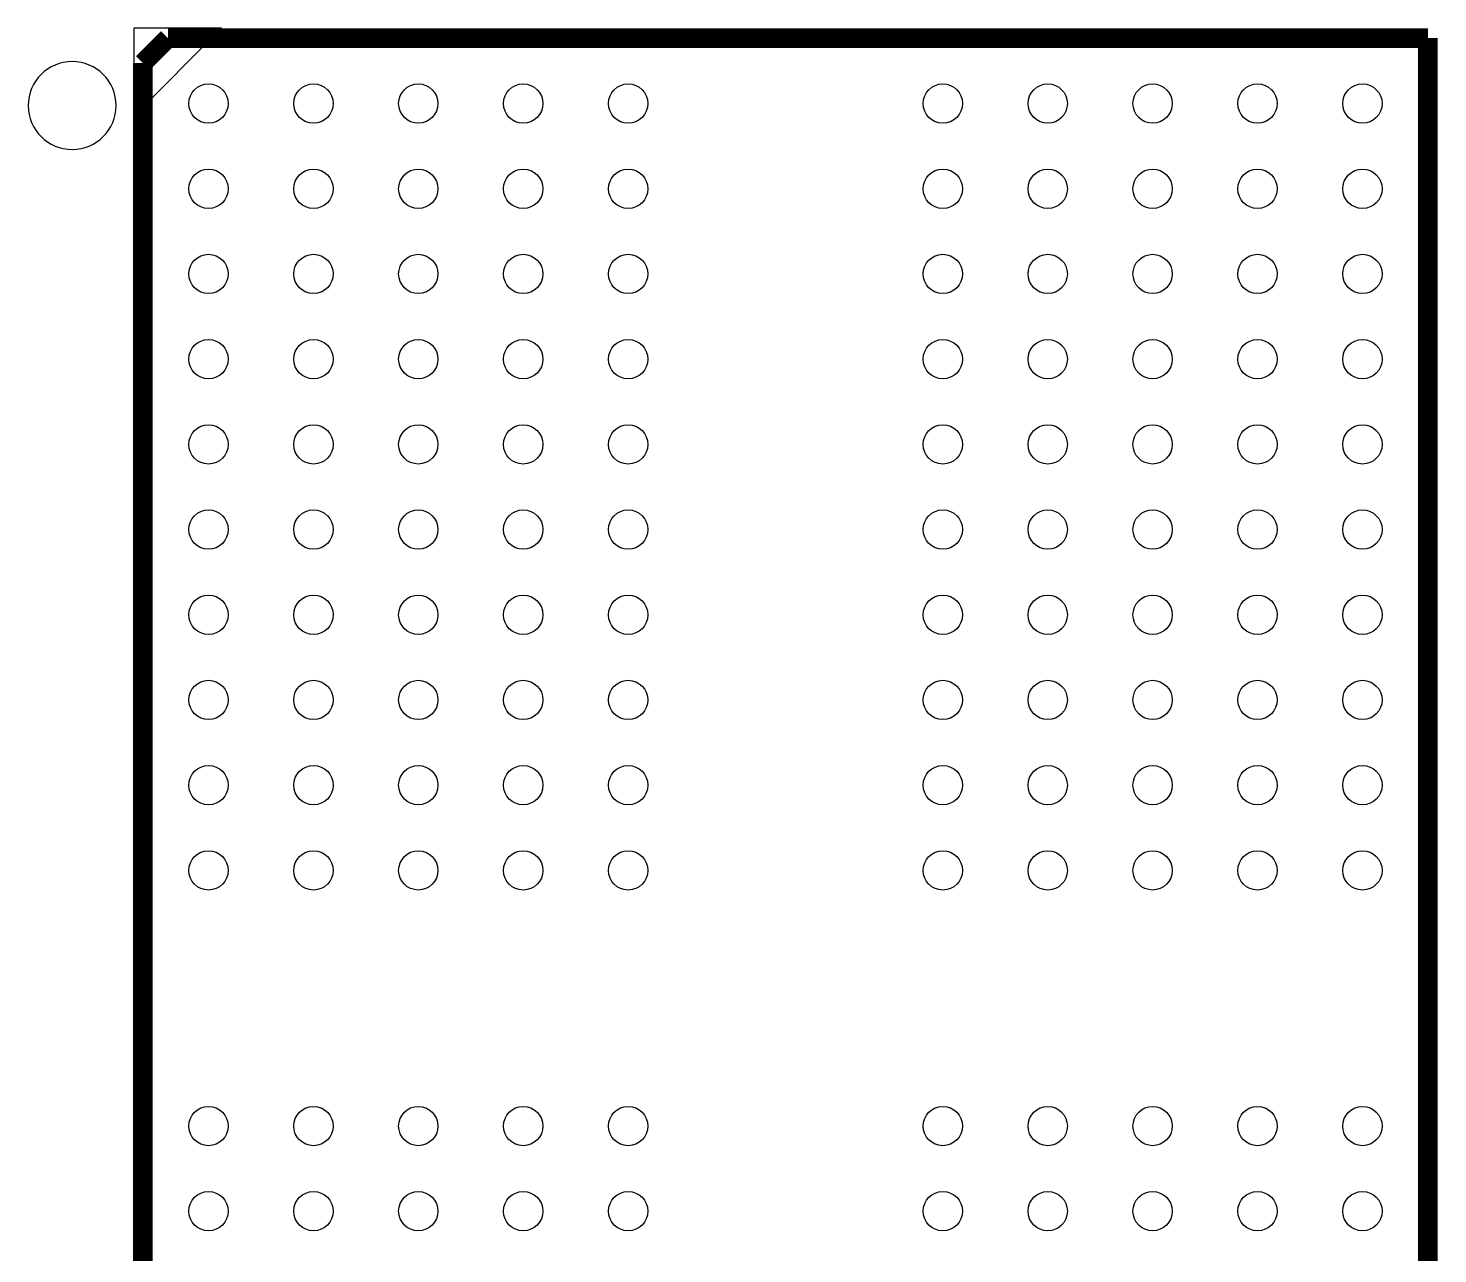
# Model space of a CAD drawing. Extents: x 0 to 87.3, y -2.5 to 56.
# Drawn here: x 39.63 to 50.38, y 30.66 to 40.01 of the extents above; entities that cross this region are included whole.
import ezdxf

# ---------------------------------------------------------------- set-up
doc = ezdxf.new("R2010")
doc.units = 0
for name, color, linetype in [('PG_SILKSCREEN_TOP', 51, 'CONTINUOUS'), ('PIN_PASTEMASK_TOP', 85, 'CONTINUOUS'), ('PIN_TOP', 80, 'CONTINUOUS')]:
    doc.layers.add(name, color=color, linetype=linetype)

msp = doc.modelspace()

# ---------------------------------------------------------------- linework, layer by layer
at = {"layer": 'PG_SILKSCREEN_TOP', "const_width": 0.150114}
for points in [[(40.502586, 39.748206), (40.692832, 39.938706)], [(40.692832, 39.938706), (50.302414, 39.938706)], [(50.302414, 39.938706), (50.302414, 25.288494)], [(40.502586, 25.288494), (40.502586, 39.748206)]]:
    msp.add_lwpolyline(points, dxfattribs=at)
at = {"layer": 'PG_SILKSCREEN_TOP'}
msp.add_lwpolyline([(41.102534, 40.013636), (40.432482, 40.013636), (40.432482, 39.343584)], close=True, dxfattribs=at)
msp.add_lwpolyline([(40.297862, 39.423594, 1), (39.627138, 39.423606, 1)], format="xyb", close=True, dxfattribs=at)
at = {"layer": 'PIN_PASTEMASK_TOP'}
for centre in [(41.002458, 39.43858), (41.802558, 39.43858), (42.602404, 39.43858), (43.402504, 39.43858), (44.202604, 39.43858), (46.602396, 39.43858), (47.402496, 39.43858), (48.202596, 39.43858), (49.002442, 39.43858), (49.802542, 39.43858), (41.002458, 38.788594), (41.802558, 38.788594), (42.602404, 38.788594), (43.402504, 38.788594), (44.202604, 38.788594), (46.602396, 38.788594), (47.402496, 38.788594), (48.202596, 38.788594), (49.002442, 38.788594), (49.802542, 38.788594), (41.002458, 38.138608), (41.802558, 38.138608), (42.602404, 38.138608), (43.402504, 38.138608), (44.202604, 38.138608), (46.602396, 38.138608), (47.402496, 38.138608), (48.202596, 38.138608), (49.002442, 38.138608), (49.802542, 38.138608), (41.002458, 37.488622), (41.802558, 37.488622), (42.602404, 37.488622), (43.402504, 37.488622), (44.202604, 37.488622), (46.602396, 37.488622), (47.402496, 37.488622), (48.202596, 37.488622), (49.002442, 37.488622), (49.802542, 37.488622), (41.002458, 36.838636), (41.802558, 36.838636), (42.602404, 36.838636), (43.402504, 36.838636), (44.202604, 36.838636), (46.602396, 36.838636), (47.402496, 36.838636), (48.202596, 36.838636), (49.002442, 36.838636), (49.802542, 36.838636), (41.002458, 36.18865), (41.802558, 36.18865), (42.602404, 36.18865), (43.402504, 36.18865), (44.202604, 36.18865), (46.602396, 36.18865), (47.402496, 36.18865), (48.202596, 36.18865), (49.002442, 36.18865), (49.802542, 36.18865), (41.002458, 35.538664), (41.802558, 35.538664), (42.602404, 35.538664), (43.402504, 35.538664), (44.202604, 35.538664), (46.602396, 35.538664), (47.402496, 35.538664), (48.202596, 35.538664), (49.002442, 35.538664), (49.802542, 35.538664), (41.002458, 34.888678), (41.802558, 34.888678), (42.602404, 34.888678), (43.402504, 34.888678), (44.202604, 34.888678), (46.602396, 34.888678), (47.402496, 34.888678), (48.202596, 34.888678), (49.002442, 34.888678), (49.802542, 34.888678), (41.002458, 34.238692), (41.802558, 34.238692), (42.602404, 34.238692), (43.402504, 34.238692), (44.202604, 34.238692), (46.602396, 34.238692), (47.402496, 34.238692), (48.202596, 34.238692), (49.002442, 34.238692), (49.802542, 34.238692), (41.002458, 33.588706), (41.802558, 33.588706), (42.602404, 33.588706), (43.402504, 33.588706), (44.202604, 33.588706), (46.602396, 33.588706), (47.402496, 33.588706), (48.202596, 33.588706), (49.002442, 33.588706), (49.802542, 33.588706), (41.002458, 31.638494), (41.802558, 31.638494), (42.602404, 31.638494), (43.402504, 31.638494), (44.202604, 31.638494), (46.602396, 31.638494), (47.402496, 31.638494), (48.202596, 31.638494), (49.002442, 31.638494), (49.802542, 31.638494), (41.002458, 30.988508), (41.802558, 30.988508), (42.602404, 30.988508), (43.402504, 30.988508), (44.202604, 30.988508), (46.602396, 30.988508), (47.402496, 30.988508), (48.202596, 30.988508), (49.002442, 30.988508), (49.802542, 30.988508)]:
    msp.add_circle(centre, 0.149987, dxfattribs=at)
at = {"layer": 'PIN_TOP'}
for centre in [(41.002458, 39.43858), (41.802558, 39.43858), (42.602404, 39.43858), (43.402504, 39.43858), (44.202604, 39.43858), (46.602396, 39.43858), (47.402496, 39.43858), (48.202596, 39.43858), (49.002442, 39.43858), (49.802542, 39.43858), (41.002458, 38.788594), (41.802558, 38.788594), (42.602404, 38.788594), (43.402504, 38.788594), (44.202604, 38.788594), (46.602396, 38.788594), (47.402496, 38.788594), (48.202596, 38.788594), (49.002442, 38.788594), (49.802542, 38.788594), (41.002458, 38.138608), (41.802558, 38.138608), (42.602404, 38.138608), (43.402504, 38.138608), (44.202604, 38.138608), (46.602396, 38.138608), (47.402496, 38.138608), (48.202596, 38.138608), (49.002442, 38.138608), (49.802542, 38.138608), (41.002458, 37.488622), (41.802558, 37.488622), (42.602404, 37.488622), (43.402504, 37.488622), (44.202604, 37.488622), (46.602396, 37.488622), (47.402496, 37.488622), (48.202596, 37.488622), (49.002442, 37.488622), (49.802542, 37.488622), (41.002458, 36.838636), (41.802558, 36.838636), (42.602404, 36.838636), (43.402504, 36.838636), (44.202604, 36.838636), (46.602396, 36.838636), (47.402496, 36.838636), (48.202596, 36.838636), (49.002442, 36.838636), (49.802542, 36.838636), (41.002458, 36.18865), (41.802558, 36.18865), (42.602404, 36.18865), (43.402504, 36.18865), (44.202604, 36.18865), (46.602396, 36.18865), (47.402496, 36.18865), (48.202596, 36.18865), (49.002442, 36.18865), (49.802542, 36.18865), (41.002458, 35.538664), (41.802558, 35.538664), (42.602404, 35.538664), (43.402504, 35.538664), (44.202604, 35.538664), (46.602396, 35.538664), (47.402496, 35.538664), (48.202596, 35.538664), (49.002442, 35.538664), (49.802542, 35.538664), (41.002458, 34.888678), (41.802558, 34.888678), (42.602404, 34.888678), (43.402504, 34.888678), (44.202604, 34.888678), (46.602396, 34.888678), (47.402496, 34.888678), (48.202596, 34.888678), (49.002442, 34.888678), (49.802542, 34.888678), (41.002458, 34.238692), (41.802558, 34.238692), (42.602404, 34.238692), (43.402504, 34.238692), (44.202604, 34.238692), (46.602396, 34.238692), (47.402496, 34.238692), (48.202596, 34.238692), (49.002442, 34.238692), (49.802542, 34.238692), (41.002458, 33.588706), (41.802558, 33.588706), (42.602404, 33.588706), (43.402504, 33.588706), (44.202604, 33.588706), (46.602396, 33.588706), (47.402496, 33.588706), (48.202596, 33.588706), (49.002442, 33.588706), (49.802542, 33.588706), (41.002458, 31.638494), (41.802558, 31.638494), (42.602404, 31.638494), (43.402504, 31.638494), (44.202604, 31.638494), (46.602396, 31.638494), (47.402496, 31.638494), (48.202596, 31.638494), (49.002442, 31.638494), (49.802542, 31.638494), (41.002458, 30.988508), (41.802558, 30.988508), (42.602404, 30.988508), (43.402504, 30.988508), (44.202604, 30.988508), (46.602396, 30.988508), (47.402496, 30.988508), (48.202596, 30.988508), (49.002442, 30.988508), (49.802542, 30.988508)]:
    msp.add_circle(centre, 0.149987, dxfattribs=at)

doc.saveas('drawing.dxf')
